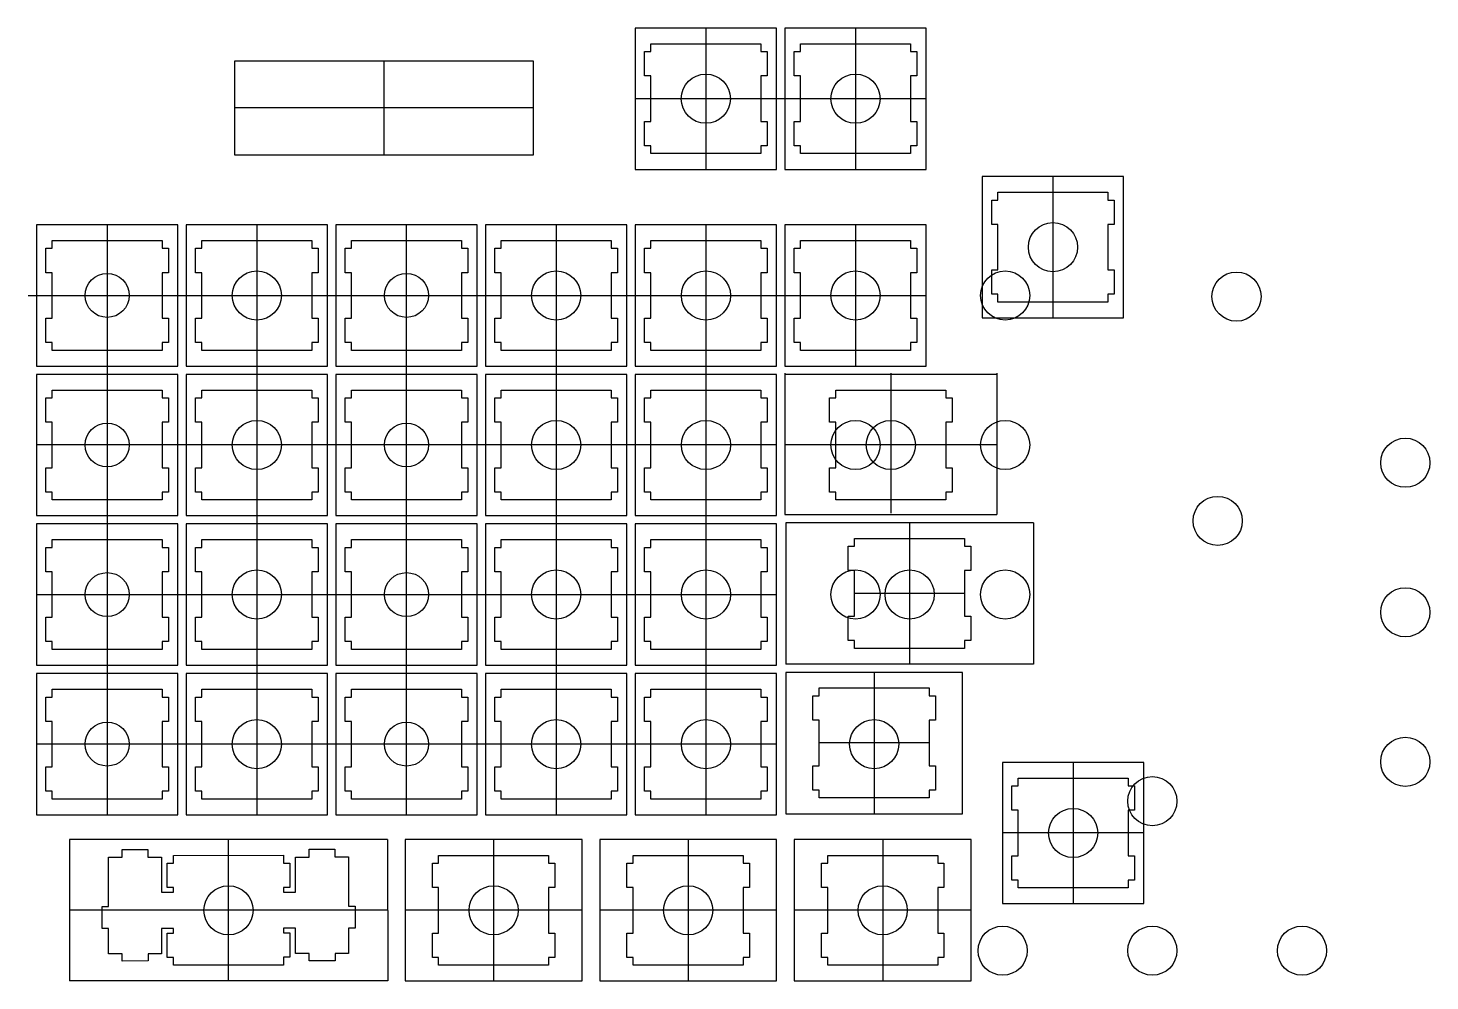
# Model space of a CAD drawing. Header units: millimetres. Extents: x -171 to 282, y -363 to -42.
# Drawn here: x 103.3 to 281.8, y -363.4 to -242 of the extents above; entities that cross this region are included whole.
import ezdxf

# ---------------------------------------------------------------- set-up
doc = ezdxf.new("R2010")
doc.units = ezdxf.units.MM
doc.layers.add('livello 1', color=1, linetype='Continuous', lineweight=25, true_color=0xff0000)
doc.layers.add('livello 2', color=3, linetype='Continuous', lineweight=25, true_color=0x00ff00)

msp = doc.modelspace()

# ---------------------------------------------------------------- linework, layer by layer
at = {"layer": 'livello 1'}
for p, q in [((182.62, -245.03), (182.62, -244.03)), ((182.62, -244.03), (196.62, -244.03)), ((196.62, -244.03), (196.62, -245.03)), ((201.67, -245.03), (201.67, -244.03)), ((201.67, -244.03), (215.67, -244.03)), ((215.67, -244.03), (215.67, -245.03)), ((181.82, -248.13), (181.82, -245.03)), ((181.82, -245.03), (182.62, -245.03)), ((196.62, -245.03), (197.42, -245.03)), ((197.42, -245.03), (197.42, -248.13)), ((200.87, -248.13), (200.87, -245.03)), ((200.87, -245.03), (201.67, -245.03)), ((215.67, -245.03), (216.47, -245.03)), ((216.47, -245.03), (216.47, -248.13)), ((182.62, -248.13), (181.82, -248.13)), ((182.62, -253.93), (182.62, -248.13)), ((197.42, -248.13), (196.62, -248.13)), ((196.62, -248.13), (196.62, -253.93)), ((201.67, -248.13), (200.87, -248.13)), ((201.67, -253.93), (201.67, -248.13)), ((216.47, -248.13), (215.67, -248.13)), ((215.67, -248.13), (215.67, -253.93)), ((181.82, -257.03), (181.82, -253.93)), ((181.82, -253.93), (182.62, -253.93)), ((196.62, -253.93), (197.42, -253.93)), ((197.42, -253.93), (197.42, -257.03)), ((200.87, -257.03), (200.87, -253.93)), ((200.87, -253.93), (201.67, -253.93)), ((215.67, -253.93), (216.47, -253.93)), ((216.47, -253.93), (216.47, -257.03)), ((182.62, -257.03), (181.82, -257.03)), ((182.62, -258.03), (182.62, -257.03)), ((196.62, -258.03), (182.62, -258.03)), ((197.42, -257.03), (196.62, -257.03)), ((196.62, -257.03), (196.62, -258.03)), ((201.67, -257.03), (200.87, -257.03)), ((201.67, -258.03), (201.67, -257.03)), ((215.67, -258.03), (201.67, -258.03)), ((216.47, -257.03), (215.67, -257.03)), ((215.67, -257.03), (215.67, -258.03)), ((226, -267.04), (226, -263.94)), ((226, -263.94), (226.8, -263.94)), ((226.8, -263.94), (226.8, -262.94)), ((226.8, -262.94), (240.8, -262.94)), ((240.8, -262.94), (240.8, -263.94)), ((240.8, -263.94), (241.6, -263.94)), ((241.6, -263.94), (241.6, -267.04)), ((226.8, -267.04), (226, -267.04)), ((226.8, -272.84), (226.8, -267.04)), ((241.6, -267.04), (240.8, -267.04)), ((240.8, -267.04), (240.8, -272.84)), ((106.42, -270.09), (106.42, -269.09)), ((106.42, -269.09), (120.42, -269.09)), ((120.42, -269.09), (120.42, -270.09)), ((125.47, -270.09), (125.47, -269.09)), ((125.47, -269.09), (139.47, -269.09)), ((139.47, -269.09), (139.47, -270.09)), ((144.52, -270.09), (144.52, -269.09)), ((144.52, -269.09), (158.52, -269.09)), ((158.52, -269.09), (158.52, -270.09)), ((163.57, -270.09), (163.57, -269.09)), ((163.57, -269.09), (177.57, -269.09)), ((177.57, -269.09), (177.57, -270.09)), ((182.62, -270.09), (182.62, -269.09)), ((182.62, -269.09), (196.62, -269.09)), ((196.62, -269.09), (196.62, -270.09)), ((201.67, -270.09), (201.67, -269.09)), ((201.67, -269.09), (215.67, -269.09)), ((215.67, -269.09), (215.67, -270.09)), ((105.62, -273.19), (105.62, -270.09)), ((105.62, -270.09), (106.42, -270.09)), ((120.42, -270.09), (121.22, -270.09)), ((121.22, -270.09), (121.22, -273.19)), ((124.67, -273.19), (124.67, -270.09)), ((124.67, -270.09), (125.47, -270.09)), ((139.47, -270.09), (140.27, -270.09)), ((140.27, -270.09), (140.27, -273.19)), ((143.72, -273.19), (143.72, -270.09)), ((143.72, -270.09), (144.52, -270.09)), ((158.52, -270.09), (159.32, -270.09)), ((159.32, -270.09), (159.32, -273.19)), ((162.77, -273.19), (162.77, -270.09)), ((162.77, -270.09), (163.57, -270.09)), ((177.57, -270.09), (178.37, -270.09)), ((178.37, -270.09), (178.37, -273.19)), ((181.82, -273.19), (181.82, -270.09)), ((181.82, -270.09), (182.62, -270.09)), ((196.62, -270.09), (197.42, -270.09)), ((197.42, -270.09), (197.42, -273.19)), ((200.87, -273.19), (200.87, -270.09)), ((200.87, -270.09), (201.67, -270.09)), ((215.67, -270.09), (216.47, -270.09)), ((216.47, -270.09), (216.47, -273.19)), ((226, -275.94), (226, -272.84)), ((226, -272.84), (226.8, -272.84)), ((240.8, -272.84), (241.6, -272.84)), ((241.6, -272.84), (241.6, -275.94)), ((106.42, -273.19), (105.62, -273.19)), ((106.42, -278.99), (106.42, -273.19)), ((121.22, -273.19), (120.42, -273.19)), ((120.42, -273.19), (120.42, -278.99)), ((125.47, -273.19), (124.67, -273.19)), ((125.47, -278.99), (125.47, -273.19)), ((140.27, -273.19), (139.47, -273.19)), ((139.47, -273.19), (139.47, -278.99)), ((144.52, -273.19), (143.72, -273.19)), ((144.52, -278.99), (144.52, -273.19)), ((159.32, -273.19), (158.52, -273.19)), ((158.52, -273.19), (158.52, -278.99)), ((163.57, -273.19), (162.77, -273.19)), ((163.57, -278.99), (163.57, -273.19)), ((178.37, -273.19), (177.57, -273.19)), ((177.57, -273.19), (177.57, -278.99)), ((182.62, -273.19), (181.82, -273.19)), ((182.62, -278.99), (182.62, -273.19)), ((197.42, -273.19), (196.62, -273.19)), ((196.62, -273.19), (196.62, -278.99)), ((201.67, -273.19), (200.87, -273.19)), ((201.67, -278.99), (201.67, -273.19)), ((216.47, -273.19), (215.67, -273.19)), ((215.67, -273.19), (215.67, -278.99)), ((226.8, -275.94), (226, -275.94)), ((226.8, -276.94), (226.8, -275.94)), ((241.6, -275.94), (240.8, -275.94)), ((240.8, -275.94), (240.8, -276.94)), ((240.8, -276.94), (226.8, -276.94)), ((105.62, -282.09), (105.62, -278.99)), ((105.62, -278.99), (106.42, -278.99)), ((120.42, -278.99), (121.22, -278.99)), ((121.22, -278.99), (121.22, -282.09)), ((124.67, -282.09), (124.67, -278.99)), ((124.67, -278.99), (125.47, -278.99)), ((139.47, -278.99), (140.27, -278.99)), ((140.27, -278.99), (140.27, -282.09)), ((143.72, -282.09), (143.72, -278.99)), ((143.72, -278.99), (144.52, -278.99)), ((158.52, -278.99), (159.32, -278.99)), ((159.32, -278.99), (159.32, -282.09)), ((162.77, -282.09), (162.77, -278.99)), ((162.77, -278.99), (163.57, -278.99)), ((177.57, -278.99), (178.37, -278.99)), ((178.37, -278.99), (178.37, -282.09)), ((181.82, -282.09), (181.82, -278.99)), ((181.82, -278.99), (182.62, -278.99)), ((196.62, -278.99), (197.42, -278.99)), ((197.42, -278.99), (197.42, -282.09)), ((200.87, -282.09), (200.87, -278.99)), ((200.87, -278.99), (201.67, -278.99)), ((215.67, -278.99), (216.47, -278.99)), ((216.47, -278.99), (216.47, -282.09)), ((106.42, -282.09), (105.62, -282.09)), ((106.42, -283.09), (106.42, -282.09)), ((120.42, -283.09), (106.42, -283.09)), ((121.22, -282.09), (120.42, -282.09)), ((120.42, -282.09), (120.42, -283.09)), ((125.47, -282.09), (124.67, -282.09)), ((125.47, -283.09), (125.47, -282.09)), ((139.47, -283.09), (125.47, -283.09)), ((140.27, -282.09), (139.47, -282.09)), ((139.47, -282.09), (139.47, -283.09)), ((144.52, -282.09), (143.72, -282.09)), ((144.52, -283.09), (144.52, -282.09)), ((158.52, -283.09), (144.52, -283.09)), ((159.32, -282.09), (158.52, -282.09)), ((158.52, -282.09), (158.52, -283.09)), ((163.57, -282.09), (162.77, -282.09)), ((163.57, -283.09), (163.57, -282.09)), ((177.57, -283.09), (163.57, -283.09)), ((178.37, -282.09), (177.57, -282.09)), ((177.57, -282.09), (177.57, -283.09)), ((182.62, -282.09), (181.82, -282.09)), ((182.62, -283.09), (182.62, -282.09)), ((196.62, -283.09), (182.62, -283.09)), ((197.42, -282.09), (196.62, -282.09)), ((196.62, -282.09), (196.62, -283.09)), ((201.67, -282.09), (200.87, -282.09)), ((201.67, -283.09), (201.67, -282.09)), ((215.67, -283.09), (201.67, -283.09)), ((216.47, -282.09), (215.67, -282.09)), ((215.67, -282.09), (215.67, -283.09)), ((106.42, -289.14), (106.42, -288.14)), ((106.42, -288.14), (120.42, -288.14)), ((120.42, -288.14), (120.42, -289.14)), ((125.47, -289.14), (125.47, -288.14)), ((125.47, -288.14), (139.47, -288.14)), ((139.47, -288.14), (139.47, -289.14)), ((144.52, -289.14), (144.52, -288.14)), ((144.52, -288.14), (158.52, -288.14)), ((158.52, -288.14), (158.52, -289.14)), ((163.57, -289.14), (163.57, -288.14)), ((163.57, -288.14), (177.57, -288.14)), ((177.57, -288.14), (177.57, -289.14)), ((182.62, -289.14), (182.62, -288.14)), ((182.62, -288.14), (196.62, -288.14)), ((196.62, -288.14), (196.62, -289.14)), ((206.17, -289.14), (206.17, -288.14)), ((206.17, -288.14), (220.17, -288.14)), ((220.17, -288.14), (220.17, -289.14)), ((105.62, -292.24), (105.62, -289.14)), ((105.62, -289.14), (106.42, -289.14)), ((120.42, -289.14), (121.22, -289.14)), ((121.22, -289.14), (121.22, -292.24)), ((124.67, -292.24), (124.67, -289.14)), ((124.67, -289.14), (125.47, -289.14)), ((139.47, -289.14), (140.27, -289.14)), ((140.27, -289.14), (140.27, -292.24)), ((143.72, -292.24), (143.72, -289.14)), ((143.72, -289.14), (144.52, -289.14)), ((158.52, -289.14), (159.32, -289.14)), ((159.32, -289.14), (159.32, -292.24)), ((162.77, -292.24), (162.77, -289.14)), ((162.77, -289.14), (163.57, -289.14)), ((177.57, -289.14), (178.37, -289.14)), ((178.37, -289.14), (178.37, -292.24)), ((181.82, -292.24), (181.82, -289.14)), ((181.82, -289.14), (182.62, -289.14)), ((196.62, -289.14), (197.42, -289.14)), ((197.42, -289.14), (197.42, -292.24)), ((205.37, -292.24), (205.37, -289.14)), ((205.37, -289.14), (206.17, -289.14)), ((220.17, -289.14), (220.97, -289.14)), ((220.97, -289.14), (220.97, -292.24)), ((106.42, -292.24), (105.62, -292.24)), ((106.42, -298.04), (106.42, -292.24)), ((121.22, -292.24), (120.42, -292.24)), ((120.42, -292.24), (120.42, -298.04)), ((125.47, -292.24), (124.67, -292.24)), ((125.47, -298.04), (125.47, -292.24)), ((140.27, -292.24), (139.47, -292.24)), ((139.47, -292.24), (139.47, -298.04)), ((144.52, -292.24), (143.72, -292.24)), ((144.52, -298.04), (144.52, -292.24)), ((159.32, -292.24), (158.52, -292.24)), ((158.52, -292.24), (158.52, -298.04)), ((163.57, -292.24), (162.77, -292.24)), ((163.57, -298.04), (163.57, -292.24)), ((178.37, -292.24), (177.57, -292.24)), ((177.57, -292.24), (177.57, -298.04)), ((182.62, -292.24), (181.82, -292.24)), ((182.62, -298.04), (182.62, -292.24)), ((197.42, -292.24), (196.62, -292.24)), ((196.62, -292.24), (196.62, -298.04)), ((206.17, -292.24), (205.37, -292.24)), ((206.17, -298.04), (206.17, -292.24)), ((220.97, -292.24), (220.17, -292.24)), ((220.17, -292.24), (220.17, -298.04)), ((105.62, -301.14), (105.62, -298.04)), ((105.62, -298.04), (106.42, -298.04)), ((120.42, -298.04), (121.22, -298.04)), ((121.22, -298.04), (121.22, -301.14)), ((124.67, -301.14), (124.67, -298.04)), ((124.67, -298.04), (125.47, -298.04)), ((139.47, -298.04), (140.27, -298.04)), ((140.27, -298.04), (140.27, -301.14)), ((143.72, -301.14), (143.72, -298.04)), ((143.72, -298.04), (144.52, -298.04)), ((158.52, -298.04), (159.32, -298.04)), ((159.32, -298.04), (159.32, -301.14)), ((162.77, -301.14), (162.77, -298.04)), ((162.77, -298.04), (163.57, -298.04)), ((177.57, -298.04), (178.37, -298.04)), ((178.37, -298.04), (178.37, -301.14)), ((181.82, -301.14), (181.82, -298.04)), ((181.82, -298.04), (182.62, -298.04)), ((196.62, -298.04), (197.42, -298.04)), ((197.42, -298.04), (197.42, -301.14)), ((205.37, -301.14), (205.37, -298.04)), ((205.37, -298.04), (206.17, -298.04)), ((220.17, -298.04), (220.97, -298.04)), ((220.97, -298.04), (220.97, -301.14)), ((106.42, -301.14), (105.62, -301.14)), ((106.42, -302.14), (106.42, -301.14)), ((121.22, -301.14), (120.42, -301.14)), ((120.42, -301.14), (120.42, -302.14)), ((125.47, -301.14), (124.67, -301.14)), ((125.47, -302.14), (125.47, -301.14)), ((140.27, -301.14), (139.47, -301.14)), ((139.47, -301.14), (139.47, -302.14)), ((144.52, -301.14), (143.72, -301.14)), ((144.52, -302.14), (144.52, -301.14)), ((159.32, -301.14), (158.52, -301.14)), ((158.52, -301.14), (158.52, -302.14)), ((163.57, -301.14), (162.77, -301.14)), ((163.57, -302.14), (163.57, -301.14)), ((178.37, -301.14), (177.57, -301.14)), ((177.57, -301.14), (177.57, -302.14)), ((182.62, -301.14), (181.82, -301.14)), ((182.62, -302.14), (182.62, -301.14)), ((197.42, -301.14), (196.62, -301.14)), ((196.62, -301.14), (196.62, -302.14)), ((206.17, -301.14), (205.37, -301.14)), ((206.17, -302.14), (206.17, -301.14)), ((220.97, -301.14), (220.17, -301.14)), ((220.17, -301.14), (220.17, -302.14)), ((120.42, -302.14), (106.42, -302.14)), ((139.47, -302.14), (125.47, -302.14)), ((158.52, -302.14), (144.52, -302.14)), ((177.57, -302.14), (163.57, -302.14)), ((196.62, -302.14), (182.62, -302.14)), ((220.17, -302.14), (206.17, -302.14)), ((105.62, -311.29), (105.62, -308.19)), ((105.62, -308.19), (106.42, -308.19)), ((106.42, -308.19), (106.42, -307.19)), ((106.42, -307.19), (120.42, -307.19)), ((120.42, -307.19), (120.42, -308.19)), ((120.42, -308.19), (121.22, -308.19)), ((121.22, -308.19), (121.22, -311.29)), ((124.67, -311.29), (124.67, -308.19)), ((124.67, -308.19), (125.47, -308.19)), ((125.47, -308.19), (125.47, -307.19)), ((125.47, -307.19), (139.47, -307.19)), ((139.47, -307.19), (139.47, -308.19)), ((139.47, -308.19), (140.27, -308.19)), ((140.27, -308.19), (140.27, -311.29)), ((143.72, -311.29), (143.72, -308.19)), ((143.72, -308.19), (144.52, -308.19)), ((144.52, -308.19), (144.52, -307.19)), ((144.52, -307.19), (158.52, -307.19)), ((158.52, -307.19), (158.52, -308.19)), ((158.52, -308.19), (159.32, -308.19)), ((159.32, -308.19), (159.32, -311.29)), ((162.77, -311.29), (162.77, -308.19)), ((162.77, -308.19), (163.57, -308.19)), ((163.57, -308.19), (163.57, -307.19)), ((163.57, -307.19), (177.57, -307.19)), ((177.57, -307.19), (177.57, -308.19)), ((177.57, -308.19), (178.37, -308.19)), ((178.37, -308.19), (178.37, -311.29)), ((181.82, -311.29), (181.82, -308.19)), ((181.82, -308.19), (182.62, -308.19)), ((182.62, -308.19), (182.62, -307.19)), ((182.62, -307.19), (196.62, -307.19)), ((196.62, -307.19), (196.62, -308.19)), ((196.62, -308.19), (197.42, -308.19)), ((197.42, -308.19), (197.42, -311.29)), ((207.75, -311.14), (207.75, -308.04)), ((207.75, -308.04), (208.56, -308.04)), ((208.56, -308.04), (208.56, -307.04)), ((208.56, -307.04), (222.56, -307.04)), ((222.56, -307.04), (222.56, -308.04)), ((222.56, -308.04), (223.36, -308.04)), ((223.36, -308.04), (223.36, -311.14)), ((106.42, -311.29), (105.62, -311.29)), ((106.42, -317.09), (106.42, -311.29)), ((121.22, -311.29), (120.42, -311.29)), ((120.42, -311.29), (120.42, -317.09)), ((125.47, -311.29), (124.67, -311.29)), ((125.47, -317.09), (125.47, -311.29)), ((140.27, -311.29), (139.47, -311.29)), ((139.47, -311.29), (139.47, -317.09)), ((144.52, -311.29), (143.72, -311.29)), ((144.52, -317.09), (144.52, -311.29)), ((159.32, -311.29), (158.52, -311.29)), ((158.52, -311.29), (158.52, -317.09)), ((163.57, -311.29), (162.77, -311.29)), ((163.57, -317.09), (163.57, -311.29)), ((178.37, -311.29), (177.57, -311.29)), ((177.57, -311.29), (177.57, -317.09)), ((182.62, -311.29), (181.82, -311.29)), ((182.62, -317.09), (182.62, -311.29)), ((197.42, -311.29), (196.62, -311.29)), ((196.62, -311.29), (196.62, -317.09)), ((208.56, -311.14), (207.75, -311.14)), ((208.56, -316.94), (208.56, -311.14)), ((223.36, -311.14), (222.56, -311.14)), ((222.56, -311.14), (222.56, -316.94)), ((105.62, -320.19), (105.62, -317.09)), ((105.62, -317.09), (106.42, -317.09)), ((120.42, -317.09), (121.22, -317.09)), ((121.22, -317.09), (121.22, -320.19)), ((124.67, -320.19), (124.67, -317.09)), ((124.67, -317.09), (125.47, -317.09)), ((139.47, -317.09), (140.27, -317.09)), ((140.27, -317.09), (140.27, -320.19)), ((143.72, -320.19), (143.72, -317.09)), ((143.72, -317.09), (144.52, -317.09)), ((158.52, -317.09), (159.32, -317.09)), ((159.32, -317.09), (159.32, -320.19)), ((162.77, -320.19), (162.77, -317.09)), ((162.77, -317.09), (163.57, -317.09)), ((177.57, -317.09), (178.37, -317.09)), ((178.37, -317.09), (178.37, -320.19)), ((181.82, -320.19), (181.82, -317.09)), ((181.82, -317.09), (182.62, -317.09)), ((196.62, -317.09), (197.42, -317.09)), ((197.42, -317.09), (197.42, -320.19)), ((207.75, -320.04), (207.75, -316.94)), ((207.75, -316.94), (208.56, -316.94)), ((222.56, -316.94), (223.36, -316.94)), ((223.36, -316.94), (223.36, -320.04)), ((106.42, -320.19), (105.62, -320.19)), ((106.42, -321.19), (106.42, -320.19)), ((120.42, -321.19), (106.42, -321.19)), ((121.22, -320.19), (120.42, -320.19)), ((120.42, -320.19), (120.42, -321.19)), ((125.47, -320.19), (124.67, -320.19)), ((125.47, -321.19), (125.47, -320.19)), ((139.47, -321.19), (125.47, -321.19)), ((140.27, -320.19), (139.47, -320.19)), ((139.47, -320.19), (139.47, -321.19)), ((144.52, -320.19), (143.72, -320.19)), ((144.52, -321.19), (144.52, -320.19)), ((158.52, -321.19), (144.52, -321.19)), ((159.32, -320.19), (158.52, -320.19)), ((158.52, -320.19), (158.52, -321.19)), ((163.57, -320.19), (162.77, -320.19)), ((163.57, -321.19), (163.57, -320.19)), ((177.57, -321.19), (163.57, -321.19)), ((178.37, -320.19), (177.57, -320.19)), ((177.57, -320.19), (177.57, -321.19)), ((182.62, -320.19), (181.82, -320.19)), ((182.62, -321.19), (182.62, -320.19)), ((196.62, -321.19), (182.62, -321.19)), ((197.42, -320.19), (196.62, -320.19)), ((196.62, -320.19), (196.62, -321.19)), ((208.56, -320.04), (207.75, -320.04)), ((208.56, -321.04), (208.56, -320.04)), ((222.56, -321.04), (208.56, -321.04)), ((223.36, -320.04), (222.56, -320.04)), ((222.56, -320.04), (222.56, -321.04)), ((199.8, -324.1), (199.8, -342.1)), ((222.3, -342.1), (222.3, -324.1)), ((106.42, -327.24), (106.42, -326.24)), ((106.42, -326.24), (120.42, -326.24)), ((120.42, -326.24), (120.42, -327.24)), ((125.47, -327.24), (125.47, -326.24)), ((125.47, -326.24), (139.47, -326.24)), ((139.47, -326.24), (139.47, -327.24)), ((144.52, -327.24), (144.52, -326.24)), ((144.52, -326.24), (158.52, -326.24)), ((158.52, -326.24), (158.52, -327.24)), ((163.57, -327.24), (163.57, -326.24)), ((163.57, -326.24), (177.57, -326.24)), ((177.57, -326.24), (177.57, -327.24)), ((182.62, -327.24), (182.62, -326.24)), ((182.62, -326.24), (196.62, -326.24)), ((196.62, -326.24), (196.62, -327.24)), ((204.05, -327.09), (204.05, -326.09)), ((204.05, -326.09), (218.05, -326.09)), ((218.05, -326.09), (218.05, -327.09)), ((105.62, -330.34), (105.62, -327.24)), ((105.62, -327.24), (106.42, -327.24)), ((120.42, -327.24), (121.22, -327.24)), ((121.22, -327.24), (121.22, -330.34)), ((124.67, -330.34), (124.67, -327.24)), ((124.67, -327.24), (125.47, -327.24)), ((139.47, -327.24), (140.27, -327.24)), ((140.27, -327.24), (140.27, -330.34)), ((143.72, -330.34), (143.72, -327.24)), ((143.72, -327.24), (144.52, -327.24)), ((158.52, -327.24), (159.32, -327.24)), ((159.32, -327.24), (159.32, -330.34)), ((162.77, -330.34), (162.77, -327.24)), ((162.77, -327.24), (163.57, -327.24)), ((177.57, -327.24), (178.37, -327.24)), ((178.37, -327.24), (178.37, -330.34)), ((181.82, -330.34), (181.82, -327.24)), ((181.82, -327.24), (182.62, -327.24)), ((196.62, -327.24), (197.42, -327.24)), ((197.42, -327.24), (197.42, -330.34)), ((203.25, -330.19), (203.25, -327.09)), ((203.25, -327.09), (204.05, -327.09)), ((218.05, -327.09), (218.85, -327.09)), ((218.85, -327.09), (218.85, -330.19)), ((106.42, -330.34), (105.62, -330.34)), ((106.42, -336.14), (106.42, -330.34)), ((121.22, -330.34), (120.42, -330.34)), ((120.42, -330.34), (120.42, -336.14)), ((125.47, -330.34), (124.67, -330.34)), ((125.47, -336.14), (125.47, -330.34)), ((140.27, -330.34), (139.47, -330.34)), ((139.47, -330.34), (139.47, -336.14)), ((144.52, -330.34), (143.72, -330.34)), ((144.52, -336.14), (144.52, -330.34)), ((159.32, -330.34), (158.52, -330.34)), ((158.52, -330.34), (158.52, -336.14)), ((163.57, -330.34), (162.77, -330.34)), ((163.57, -336.14), (163.57, -330.34)), ((178.37, -330.34), (177.57, -330.34)), ((177.57, -330.34), (177.57, -336.14)), ((182.62, -330.34), (181.82, -330.34)), ((182.62, -336.14), (182.62, -330.34)), ((197.42, -330.34), (196.62, -330.34)), ((196.62, -330.34), (196.62, -336.14)), ((204.05, -330.19), (203.25, -330.19)), ((204.05, -335.99), (204.05, -330.19)), ((218.85, -330.19), (218.05, -330.19)), ((218.05, -330.19), (218.05, -335.99)), ((105.62, -339.24), (105.62, -336.14)), ((105.62, -336.14), (106.42, -336.14)), ((120.42, -336.14), (121.22, -336.14)), ((121.22, -336.14), (121.22, -339.24)), ((124.67, -339.24), (124.67, -336.14)), ((124.67, -336.14), (125.47, -336.14)), ((139.47, -336.14), (140.27, -336.14)), ((140.27, -336.14), (140.27, -339.24)), ((143.72, -339.24), (143.72, -336.14)), ((143.72, -336.14), (144.52, -336.14)), ((158.52, -336.14), (159.32, -336.14)), ((159.32, -336.14), (159.32, -339.24)), ((162.77, -339.24), (162.77, -336.14)), ((162.77, -336.14), (163.57, -336.14)), ((177.57, -336.14), (178.37, -336.14)), ((178.37, -336.14), (178.37, -339.24)), ((181.82, -339.24), (181.82, -336.14)), ((181.82, -336.14), (182.62, -336.14)), ((196.62, -336.14), (197.42, -336.14)), ((197.42, -336.14), (197.42, -339.24)), ((203.25, -339.09), (203.25, -335.99)), ((203.25, -335.99), (204.05, -335.99)), ((218.05, -335.99), (218.85, -335.99)), ((218.85, -335.99), (218.85, -339.09)), ((228.58, -341.66), (228.58, -338.56)), ((228.58, -338.56), (229.37, -338.56)), ((229.37, -338.56), (229.37, -337.56)), ((229.37, -337.56), (243.37, -337.56)), ((243.37, -337.56), (243.37, -338.56)), ((243.37, -338.56), (244.17, -338.56)), ((244.17, -338.56), (244.17, -341.66)), ((106.42, -339.24), (105.62, -339.24)), ((106.42, -340.24), (106.42, -339.24)), ((120.42, -340.24), (106.42, -340.24)), ((121.22, -339.24), (120.42, -339.24)), ((120.42, -339.24), (120.42, -340.24)), ((125.47, -339.24), (124.67, -339.24)), ((125.47, -340.24), (125.47, -339.24)), ((139.47, -340.24), (125.47, -340.24)), ((140.27, -339.24), (139.47, -339.24)), ((139.47, -339.24), (139.47, -340.24)), ((144.52, -339.24), (143.72, -339.24)), ((144.52, -340.24), (144.52, -339.24)), ((158.52, -340.24), (144.52, -340.24)), ((159.32, -339.24), (158.52, -339.24)), ((158.52, -339.24), (158.52, -340.24)), ((163.57, -339.24), (162.77, -339.24)), ((163.57, -340.24), (163.57, -339.24)), ((177.57, -340.24), (163.57, -340.24)), ((178.37, -339.24), (177.57, -339.24)), ((177.57, -339.24), (177.57, -340.24)), ((182.62, -339.24), (181.82, -339.24)), ((182.62, -340.24), (182.62, -339.24)), ((196.62, -340.24), (182.62, -340.24)), ((197.42, -339.24), (196.62, -339.24)), ((196.62, -339.24), (196.62, -340.24)), ((204.05, -339.09), (203.25, -339.09)), ((204.05, -340.09), (204.05, -339.09)), ((218.05, -340.09), (204.05, -340.09)), ((218.85, -339.09), (218.05, -339.09)), ((218.05, -339.09), (218.05, -340.09)), ((229.37, -341.66), (228.58, -341.66)), ((229.37, -347.46), (229.37, -341.66)), ((244.17, -341.66), (243.37, -341.66)), ((243.37, -341.66), (243.37, -347.46)), ((151.36, -345.41), (151.36, -363.41)), ((173.86, -363.41), (173.86, -345.41)), ((176.12, -345.41), (176.12, -363.41)), ((198.62, -363.41), (198.62, -345.41)), ((200.88, -345.41), (200.88, -363.41)), ((223.38, -363.41), (223.38, -345.41)), ((113.59, -353.92), (113.58, -347.65)), ((113.58, -347.65), (115.31, -347.65)), ((115.31, -346.67), (118.61, -346.66)), ((115.31, -347.65), (115.31, -346.67)), ((118.61, -346.66), (118.61, -347.64)), ((118.61, -347.64), (120.33, -347.64)), ((120.33, -347.64), (120.34, -352.11)), ((121.86, -347.41), (135.86, -347.39)), ((121.86, -348.41), (121.86, -347.41)), ((135.86, -347.39), (135.86, -348.39)), ((137.39, -352.09), (137.38, -347.62)), ((137.38, -347.62), (139.11, -347.62)), ((139.11, -346.64), (142.41, -346.63)), ((139.11, -347.62), (139.11, -346.64)), ((142.41, -346.63), (142.41, -347.61)), ((142.41, -347.61), (144.13, -347.61)), ((144.13, -347.61), (144.14, -353.88)), ((155.61, -348.41), (155.61, -347.41)), ((155.61, -347.41), (169.61, -347.41)), ((169.61, -347.41), (169.61, -348.41)), ((180.37, -348.41), (180.37, -347.41)), ((180.37, -347.41), (194.37, -347.41)), ((194.37, -347.41), (194.37, -348.41)), ((205.13, -348.41), (205.13, -347.41)), ((205.13, -347.41), (219.13, -347.41)), ((219.13, -347.41), (219.13, -348.41)), ((228.58, -350.56), (228.58, -347.46)), ((228.58, -347.46), (229.37, -347.46)), ((243.37, -347.46), (244.17, -347.46)), ((244.17, -347.46), (244.17, -350.56)), ((121.06, -351.51), (121.06, -348.41)), ((121.06, -348.41), (121.86, -348.41)), ((135.86, -348.39), (136.66, -348.39)), ((136.66, -348.39), (136.66, -351.49)), ((154.81, -351.51), (154.81, -348.41)), ((154.81, -348.41), (155.61, -348.41)), ((169.61, -348.41), (170.41, -348.41)), ((170.41, -348.41), (170.41, -351.51)), ((179.57, -351.51), (179.57, -348.41)), ((179.57, -348.41), (180.37, -348.41)), ((194.37, -348.41), (195.17, -348.41)), ((195.17, -348.41), (195.17, -351.51)), ((204.33, -351.51), (204.33, -348.41)), ((204.33, -348.41), (205.13, -348.41)), ((219.13, -348.41), (219.93, -348.41)), ((219.93, -348.41), (219.93, -351.51)), ((121.86, -351.51), (121.06, -351.51)), ((121.86, -352.11), (121.86, -351.51)), ((136.66, -351.49), (135.86, -351.49)), ((135.86, -351.49), (135.86, -352.09)), ((155.61, -351.51), (154.81, -351.51)), ((155.61, -357.31), (155.61, -351.51)), ((170.41, -351.51), (169.61, -351.51)), ((169.61, -351.51), (169.61, -357.31)), ((180.37, -351.51), (179.57, -351.51)), ((180.37, -357.31), (180.37, -351.51)), ((195.17, -351.51), (194.37, -351.51)), ((194.37, -351.51), (194.37, -357.31)), ((205.13, -351.51), (204.33, -351.51)), ((205.13, -357.31), (205.13, -351.51)), ((219.93, -351.51), (219.13, -351.51)), ((219.13, -351.51), (219.13, -357.31)), ((229.37, -350.56), (228.58, -350.56)), ((229.37, -351.56), (229.37, -350.56)), ((244.17, -350.56), (243.37, -350.56)), ((243.37, -350.56), (243.37, -351.56)), ((120.34, -352.11), (121.86, -352.11)), ((135.86, -352.09), (137.39, -352.09)), ((243.37, -351.56), (229.37, -351.56)), ((112.77, -356.72), (112.77, -353.92)), ((112.77, -353.92), (113.59, -353.92)), ((144.14, -353.88), (144.97, -353.88)), ((144.97, -353.88), (144.97, -356.68)), ((113.6, -356.72), (112.77, -356.72)), ((113.6, -359.95), (113.6, -356.72)), ((121.87, -356.71), (120.34, -356.71)), ((120.34, -356.71), (120.35, -359.94)), ((121.87, -357.31), (121.87, -356.71)), ((137.4, -356.69), (135.87, -356.69)), ((135.87, -356.69), (135.87, -357.29)), ((137.4, -359.92), (137.4, -356.69)), ((144.97, -356.68), (144.14, -356.68)), ((144.14, -356.68), (144.15, -359.91)), ((121.07, -360.41), (121.07, -357.31)), ((121.07, -357.31), (121.87, -357.31)), ((135.87, -357.29), (136.67, -357.29)), ((136.67, -357.29), (136.68, -360.39)), ((154.81, -360.41), (154.81, -357.31)), ((154.81, -357.31), (155.61, -357.31)), ((169.61, -357.31), (170.41, -357.31)), ((170.41, -357.31), (170.41, -360.41)), ((179.57, -360.41), (179.57, -357.31)), ((179.57, -357.31), (180.37, -357.31)), ((194.37, -357.31), (195.17, -357.31)), ((195.17, -357.31), (195.17, -360.41)), ((204.33, -360.41), (204.33, -357.31)), ((204.33, -357.31), (205.13, -357.31)), ((219.13, -357.31), (219.93, -357.31)), ((219.93, -357.31), (219.93, -360.41)), ((115.32, -359.95), (113.6, -359.95)), ((115.32, -360.87), (115.32, -359.95)), ((120.35, -359.94), (118.62, -359.94)), ((118.62, -359.94), (118.62, -360.86)), ((121.87, -360.41), (121.07, -360.41)), ((121.88, -361.41), (121.87, -360.41)), ((136.68, -360.39), (135.87, -360.39)), ((135.87, -360.39), (135.88, -361.39)), ((139.12, -359.92), (137.4, -359.92)), ((139.13, -360.84), (139.12, -359.92)), ((144.15, -359.91), (142.42, -359.91)), ((142.42, -359.91), (142.42, -360.83)), ((155.61, -360.41), (154.81, -360.41)), ((155.61, -361.41), (155.61, -360.41)), ((170.41, -360.41), (169.61, -360.41)), ((169.61, -360.41), (169.61, -361.41)), ((180.37, -360.41), (179.57, -360.41)), ((180.37, -361.41), (180.37, -360.41)), ((195.17, -360.41), (194.37, -360.41)), ((194.37, -360.41), (194.37, -361.41)), ((205.13, -360.41), (204.33, -360.41)), ((205.13, -361.41), (205.13, -360.41)), ((219.93, -360.41), (219.13, -360.41)), ((219.13, -360.41), (219.13, -361.41)), ((118.62, -360.86), (115.32, -360.87)), ((135.88, -361.39), (121.88, -361.41)), ((142.42, -360.83), (139.13, -360.84)), ((169.61, -361.41), (155.61, -361.41)), ((194.37, -361.41), (180.37, -361.41)), ((219.13, -361.41), (205.13, -361.41))]:
    msp.add_line(p, q, dxfattribs=at)
at = {"layer": 'livello 1', "flags": 128}
for points in [[(180.62, -260.03), (198.62, -260.03), (198.62, -242.03), (180.62, -242.03)], [(199.67, -260.03), (217.67, -260.03), (217.67, -242.03), (199.67, -242.03)], [(224.8, -278.94), (242.8, -278.94), (242.8, -260.94), (224.8, -260.94)], [(104.42, -285.09), (122.42, -285.09), (122.42, -267.09), (104.42, -267.09)], [(123.47, -285.09), (141.47, -285.09), (141.47, -267.09), (123.47, -267.09)], [(142.52, -285.09), (160.52, -285.09), (160.52, -267.09), (142.52, -267.09)], [(161.57, -285.09), (179.57, -285.09), (179.57, -267.09), (161.57, -267.09)], [(180.62, -285.09), (198.62, -285.09), (198.62, -267.09), (180.62, -267.09)], [(199.67, -285.09), (217.67, -285.09), (217.67, -267.09), (199.67, -267.09)], [(104.42, -304.14), (122.42, -304.14), (122.42, -286.14), (104.42, -286.14)], [(123.47, -304.14), (141.47, -304.14), (141.47, -286.14), (123.47, -286.14)], [(142.52, -304.14), (160.52, -304.14), (160.52, -286.14), (142.52, -286.14)], [(161.57, -304.14), (179.57, -304.14), (179.57, -286.14), (161.57, -286.14)], [(180.62, -304.14), (198.62, -304.14), (198.62, -286.14), (180.62, -286.14)], [(104.42, -323.19), (122.42, -323.19), (122.42, -305.19), (104.42, -305.19)], [(123.47, -323.19), (141.47, -323.19), (141.47, -305.19), (123.47, -305.19)], [(142.52, -323.19), (160.52, -323.19), (160.52, -305.19), (142.52, -305.19)], [(161.57, -323.19), (179.57, -323.19), (179.57, -305.19), (161.57, -305.19)], [(180.62, -323.19), (198.62, -323.19), (198.62, -305.19), (180.62, -305.19)], [(104.42, -342.24), (122.42, -342.24), (122.42, -324.24), (104.42, -324.24)], [(123.47, -342.24), (141.47, -342.24), (141.47, -324.24), (123.47, -324.24)], [(142.52, -342.24), (160.52, -342.24), (160.52, -324.24), (142.52, -324.24)], [(161.57, -342.24), (179.57, -342.24), (179.57, -324.24), (161.57, -324.24)], [(180.62, -342.24), (198.62, -342.24), (198.62, -324.24), (180.62, -324.24)], [(227.37, -353.56), (245.37, -353.56), (245.37, -335.57), (227.37, -335.57)]]:
    msp.add_lwpolyline(points, close=True, dxfattribs=at)
for points in [[(189.62, -242.03), (189.62, -260.03)], [(208.67, -242.03), (208.67, -260.03)], [(167.66, -258.21), (129.66, -258.21), (129.66, -246.21), (167.66, -246.21), (167.66, -258.21)], [(148.66, -258.21), (148.66, -246.21)], [(217.67, -251.03), (180.62, -251.03)], [(167.66, -252.21), (129.66, -252.21)], [(233.8, -260.94), (233.8, -278.94)], [(113.42, -267.09), (113.42, -342.24)], [(132.47, -267.09), (132.47, -342.24)], [(151.52, -342.24), (151.52, -267.09)], [(170.57, -267.09), (170.57, -342.24)], [(189.62, -267.09), (189.62, -342.24)], [(208.67, -267.09), (208.67, -285.09)], [(103.35, -276.09), (207.55, -276.09)], [(199.67, -276.09), (217.67, -276.09)], [(199.67, -285.99), (199.67, -303.99)], [(226.67, -286.14), (199.67, -286.14)], [(213.17, -285.99), (213.17, -303.83)], [(226.67, -285.99), (226.67, -303.99)], [(198.62, -295.14), (104.42, -295.14)], [(226.67, -295.14), (199.67, -295.14)], [(199.67, -303.99), (226.67, -303.99)], [(199.81, -305.04), (199.81, -323.04)], [(231.31, -305.04), (199.81, -305.04)], [(215.56, -305.04), (215.56, -323.04)], [(231.31, -305.04), (231.31, -323.04)], [(222.56, -314.04), (208.56, -314.04)], [(104.42, -314.19), (198.62, -314.19)], [(222.3, -324.1), (199.8, -324.1)], [(231.31, -323.04), (199.81, -323.04)], [(211.05, -324.09), (211.05, -342.09)], [(198.62, -333.24), (104.42, -333.24)], [(218.05, -333.09), (204.05, -333.09)], [(236.37, -335.57), (236.37, -353.56)], [(199.8, -342.1), (222.3, -342.1)], [(108.61, -345.41), (108.63, -363.41)], [(149.11, -345.41), (108.61, -345.41)], [(128.88, -363.41), (128.86, -345.41)], [(149.11, -345.41), (149.13, -363.41)], [(173.86, -345.41), (151.36, -345.41)], [(162.61, -345.41), (162.61, -363.41)], [(198.62, -345.41), (176.12, -345.41)], [(187.37, -345.41), (187.37, -363.41)], [(223.38, -345.41), (200.88, -345.41)], [(212.13, -345.41), (212.13, -363.41)], [(245.37, -344.56), (227.37, -344.56)], [(149.12, -354.41), (108.62, -354.41)], [(173.86, -354.41), (151.36, -354.41)], [(198.62, -354.41), (176.12, -354.41)], [(223.38, -354.41), (200.88, -354.41)], [(149.13, -363.41), (108.63, -363.41)], [(151.36, -363.41), (173.86, -363.41)], [(176.12, -363.41), (198.62, -363.41)], [(200.88, -363.41), (223.38, -363.41)]]:
    msp.add_lwpolyline(points, dxfattribs=at)
at = {"layer": 'livello 2'}
for centre, radius in [((189.62, -251.03), 3.13), ((208.67, -251.03), 3.13), ((233.8, -269.94), 3.13), ((132.47, -276.09), 3.13), ((170.57, -276.09), 3.13), ((189.63, -276.09), 3.13), ((208.67, -276.09), 3.13), ((227.72, -276.09), 3.13), ((113.42, -276.09), 2.8), ((151.52, -276.09), 2.8), ((257.16, -276.24), 3.13), ((113.42, -295.14), 2.8), ((132.47, -295.14), 3.13), ((151.52, -295.14), 2.8), ((170.57, -295.14), 3.13), ((189.63, -295.14), 3.13), ((208.67, -295.14), 3.13), ((213.17, -295.14), 3.13), ((227.72, -295.14), 3.13), ((278.65, -297.4), 3.13), ((254.77, -304.81), 3.13), ((113.42, -314.19), 2.8), ((132.47, -314.19), 3.13), ((151.52, -314.19), 2.8), ((170.57, -314.19), 3.13), ((189.63, -314.19), 3.13), ((208.67, -314.19), 3.13), ((215.56, -314.19), 3.13), ((227.72, -314.19), 3.13), ((278.65, -316.45), 3.13), ((132.47, -333.24), 3.13), ((170.57, -333.24), 3.13), ((189.63, -333.24), 3.13), ((211.05, -333.24), 3.13), ((113.42, -333.24), 2.8), ((151.52, -333.24), 2.8), ((278.65, -335.5), 3.13), ((246.45, -340.5), 3.13), ((236.37, -344.56), 3.13), ((128.87, -354.41), 3.13), ((162.61, -354.41), 3.13), ((187.37, -354.41), 3.13), ((212.13, -354.41), 3.13), ((227.4, -359.55), 3.13), ((246.45, -359.55), 3.13), ((265.5, -359.55), 3.13)]:
    msp.add_circle(centre, radius, dxfattribs=at)

doc.saveas('drawing.dxf')
